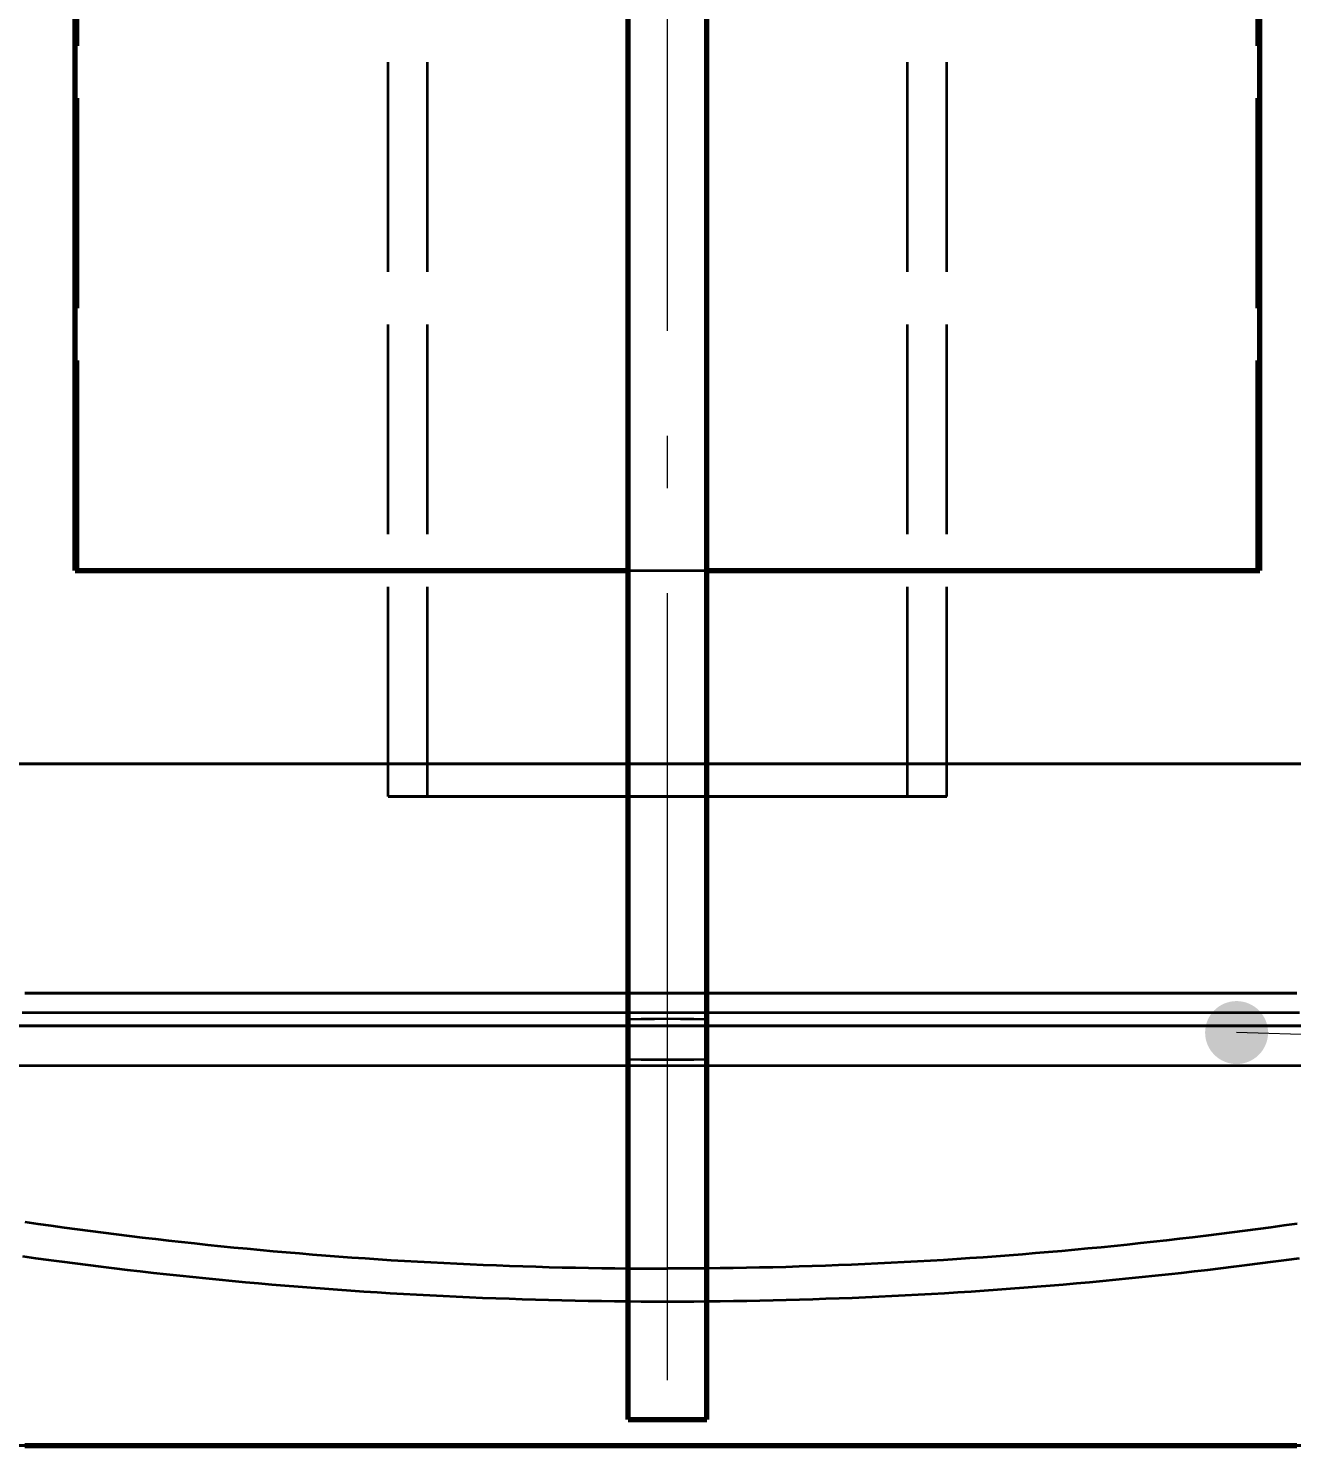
# Model space of a CAD drawing. Header units: millimetres. Extents: x 0 to 2382, y 0 to 420.
# Drawn here: x 148.59 to 172.67, y 173.36 to 200.38 of the extents above; entities that cross this region are included whole.
import ezdxf

# ---------------------------------------------------------------- set-up
doc = ezdxf.new("R2010")
doc.units = ezdxf.units.MM
doc.linetypes.add('IRAM-E-TRAZOS', pattern=[5, 4, -1])
doc.linetypes.add('IRAM-F-TRAZO-PUNTO', pattern=[20, 15, -2, 1, -2])
for name, color, linetype, lineweight in [('01-VISIBLE', 7, 'CONTINUOUS', 70), ('02-OCULTA', 4, 'IRAM-E-TRAZOS', 35), ('03-EJE', 1, 'IRAM-F-TRAZO-PUNTO', 18), ('04-COTA', 3, 'CONTINUOUS', 18), ('08-FINA', 5, 'CONTINUOUS', 18)]:
    doc.layers.add(name, color=color, linetype=linetype, lineweight=lineweight)
doc.styles.add('ISO3098', font='isocpeur.ttf')
doc.dimstyles.new('FLAMA-IRAM', dxfattribs={"dimtxt": 3.5, "dimasz": 3.5, "dimexe": 2, "dimexo": 1.5, "dimgap": 1, "dimtad": 1, "dimdec": 1, "dimtxsty": 'ISO3098', "dimblk": 'IRAM_FLECHA', "dimblk1": 'IRAM_FLECHA', "dimblk2": 'IRAM_FLECHA', "dimcen": 2.5, "dimclrd": 256, "dimclre": 256, "dimclrt": 256, "dimazin": 3, "dimtfac": 1, "dimtmove": 0, "dimatfit": 3, "dimlwd": 18, "dimlwe": 18})

# ---------------------------------------------------------------- blocks, each defined once
blk = doc.blocks.new('IRAM_FLECHA')
blk.add_solid([(0, 0), (-1, 0.125), (-1, -0.125)])

msp = doc.modelspace()

# ---------------------------------------------------------------- hatches: boundary and pattern name
at = {"layer": '08-FINA'}
h = msp.add_hatch(color=7, dxfattribs=at)
h.dxf.hatch_style = 1
edge = h.paths.add_edge_path()
edge.add_arc((171.62, 181.238), 0.6, 0, 360)

# ---------------------------------------------------------------- linework, layer by layer
at = {"layer": '01-VISIBLE'}
for p, q in [((160.02, 173.863), (160.02, 219.5)), ((161.52, 173.863), (161.52, 219.5)), ((149.478, 190.048), (149.478, 213.048)), ((172.062, 190.048), (172.062, 213.048)), ((160.02, 173.863), (161.52, 173.863))]:
    msp.add_line(p, q, dxfattribs=at)
for points in [[(149.478, 190.048), (149.729, 190.048), (149.98, 190.048), (150.231, 190.048), (150.482, 190.048), (150.733, 190.048), (150.984, 190.048), (151.235, 190.048), (151.486, 190.048), (151.737, 190.048), (151.988, 190.048), (152.239, 190.048), (152.49, 190.048), (152.741, 190.048), (152.992, 190.048), (153.243, 190.048), (153.494, 190.048), (153.745, 190.048), (153.996, 190.048), (154.247, 190.048), (154.498, 190.048), (154.749, 190.048), (155, 190.048), (155.251, 190.048), (155.502, 190.048), (155.753, 190.048), (156.004, 190.048), (156.255, 190.048), (156.506, 190.048), (156.757, 190.048), (157.008, 190.048), (157.259, 190.048), (157.51, 190.048), (157.761, 190.048), (158.012, 190.048), (158.263, 190.048), (158.514, 190.048), (158.765, 190.048), (159.016, 190.048), (159.267, 190.048), (159.518, 190.048), (159.769, 190.048), (160.02, 190.048)], [(161.52, 190.048), (161.771, 190.048), (162.022, 190.048), (162.273, 190.048), (162.524, 190.048), (162.775, 190.048), (163.026, 190.048), (163.277, 190.048), (163.528, 190.048), (163.779, 190.048), (164.03, 190.048), (164.281, 190.048), (164.532, 190.048), (164.783, 190.048), (165.034, 190.048), (165.285, 190.048), (165.536, 190.048), (165.787, 190.048), (166.038, 190.048), (166.289, 190.048), (166.54, 190.048), (166.791, 190.048), (167.042, 190.048), (167.293, 190.048), (167.544, 190.048), (167.795, 190.048), (168.046, 190.048), (168.297, 190.048), (168.548, 190.048), (168.799, 190.048), (169.05, 190.048), (169.301, 190.048), (169.552, 190.048), (169.803, 190.048), (170.054, 190.048), (170.305, 190.048), (170.556, 190.048), (170.807, 190.048), (171.058, 190.048), (171.309, 190.048), (171.56, 190.048), (171.811, 190.048), (172.062, 190.048)], [(148.52, 173.363), (148.77, 173.363), (149.02, 173.363), (149.27, 173.363), (149.52, 173.363), (149.77, 173.363), (150.02, 173.363), (150.27, 173.363), (150.52, 173.363), (150.77, 173.363), (151.02, 173.363), (151.27, 173.363), (151.52, 173.363), (151.77, 173.363), (152.02, 173.363), (152.27, 173.363), (152.52, 173.363), (152.77, 173.363), (153.02, 173.363), (153.27, 173.363), (153.52, 173.363), (153.77, 173.363), (154.02, 173.363), (154.27, 173.363), (154.52, 173.363), (154.77, 173.363), (155.02, 173.363), (155.27, 173.363), (155.52, 173.363), (155.77, 173.363), (156.02, 173.363), (156.27, 173.363), (156.52, 173.363), (156.77, 173.363), (157.02, 173.363), (157.27, 173.363), (157.52, 173.363), (157.77, 173.363), (158.02, 173.363), (158.27, 173.363), (158.52, 173.363), (158.77, 173.363), (159.02, 173.363), (159.27, 173.363), (159.52, 173.363), (159.77, 173.363), (160.02, 173.363), (160.27, 173.363), (160.52, 173.363), (160.77, 173.363), (161.02, 173.363), (161.27, 173.363), (161.52, 173.363), (161.77, 173.363), (162.02, 173.363), (162.27, 173.363), (162.52, 173.363), (162.77, 173.363), (163.02, 173.363), (163.27, 173.363), (163.52, 173.363), (163.77, 173.363), (164.02, 173.363), (164.27, 173.363), (164.52, 173.363), (164.77, 173.363), (165.02, 173.363), (165.27, 173.363), (165.52, 173.363), (165.77, 173.363), (166.02, 173.363), (166.27, 173.363), (166.52, 173.363), (166.77, 173.363), (167.02, 173.363), (167.27, 173.363), (167.52, 173.363), (167.77, 173.363), (168.02, 173.363), (168.27, 173.363), (168.52, 173.363), (168.77, 173.363), (169.02, 173.363), (169.27, 173.363), (169.52, 173.363), (169.77, 173.363), (170.02, 173.363), (170.27, 173.363), (170.52, 173.363), (170.77, 173.363), (171.02, 173.363), (171.27, 173.363), (171.52, 173.363), (171.77, 173.363), (172.02, 173.363), (172.27, 173.363), (172.52, 173.363), (172.77, 173.363)]]:
    msp.add_lwpolyline(points, dxfattribs=at)
at = {"layer": '02-OCULTA'}
for p, q in [((155.445, 185.738), (155.445, 324.713)), ((156.195, 185.738), (156.195, 324.713)), ((165.345, 185.738), (165.345, 324.713)), ((166.095, 185.738), (166.095, 324.713)), ((160.02, 181.496), (160.02, 301.044)), ((161.52, 181.496), (161.52, 301.044)), ((149.532, 190.048), (149.532, 213.048)), ((172.008, 190.048), (172.008, 213.048)), ((149.532, 190.048), (149.478, 190.048)), ((172.008, 190.048), (172.062, 190.048)), ((160.02, 173.863), (160.02, 180.73)), ((161.52, 173.863), (161.52, 180.73)), ((160.02, 173.863), (161.52, 173.863))]:
    msp.add_line(p, q, dxfattribs=at)
for points in [[(149.532, 190.048), (149.784, 190.048), (150.037, 190.048), (150.29, 190.048), (150.542, 190.048), (150.795, 190.048), (151.047, 190.048), (151.3, 190.048), (151.552, 190.048), (151.805, 190.048), (152.057, 190.048), (152.31, 190.048), (152.562, 190.048), (152.815, 190.048), (153.068, 190.048), (153.32, 190.048), (153.573, 190.048), (153.825, 190.048), (154.078, 190.048), (154.33, 190.048), (154.583, 190.048), (154.835, 190.048), (155.088, 190.048), (155.34, 190.048), (155.593, 190.048), (155.845, 190.048), (156.098, 190.048), (156.351, 190.048), (156.603, 190.048), (156.856, 190.048), (157.108, 190.048), (157.361, 190.048), (157.613, 190.048), (157.866, 190.048), (158.118, 190.048), (158.371, 190.048), (158.623, 190.048), (158.876, 190.048), (159.128, 190.048), (159.381, 190.048), (159.634, 190.048), (159.886, 190.048), (160.139, 190.048), (160.391, 190.048), (160.644, 190.048), (160.896, 190.048), (161.149, 190.048), (161.401, 190.048), (161.654, 190.048), (161.906, 190.048), (162.159, 190.048), (162.412, 190.048), (162.664, 190.048), (162.917, 190.048), (163.169, 190.048), (163.422, 190.048), (163.674, 190.048), (163.927, 190.048), (164.179, 190.048), (164.432, 190.048), (164.684, 190.048), (164.937, 190.048), (165.189, 190.048), (165.442, 190.048), (165.695, 190.048), (165.947, 190.048), (166.2, 190.048), (166.452, 190.048), (166.705, 190.048), (166.957, 190.048), (167.21, 190.048), (167.462, 190.048), (167.715, 190.048), (167.967, 190.048), (168.22, 190.048), (168.472, 190.048), (168.725, 190.048), (168.978, 190.048), (169.23, 190.048), (169.483, 190.048), (169.735, 190.048), (169.988, 190.048), (170.24, 190.048), (170.493, 190.048), (170.745, 190.048), (170.998, 190.048), (171.25, 190.048), (171.503, 190.048), (171.756, 190.048), (172.008, 190.048)], [(160.02, 190.048), (160.27, 190.048), (160.52, 190.048), (160.77, 190.048), (161.02, 190.048), (161.27, 190.048), (161.52, 190.048)], [(172.895, 186.363), (172.645, 186.363), (172.395, 186.363), (172.145, 186.363), (171.895, 186.363), (171.645, 186.363), (171.395, 186.363), (171.145, 186.363), (170.895, 186.363), (170.645, 186.363), (170.395, 186.363), (170.145, 186.363), (169.895, 186.363), (169.645, 186.363), (169.395, 186.363), (169.145, 186.363), (168.895, 186.363), (168.645, 186.363), (168.395, 186.363), (168.145, 186.363), (167.895, 186.363), (167.645, 186.363), (167.395, 186.363), (167.145, 186.363), (166.895, 186.363), (166.645, 186.363), (166.395, 186.363), (166.145, 186.363), (165.895, 186.363), (165.645, 186.363), (165.395, 186.363), (165.145, 186.363), (164.895, 186.363), (164.645, 186.363), (164.395, 186.363), (164.145, 186.363), (163.895, 186.363), (163.645, 186.363), (163.395, 186.363), (163.145, 186.363), (162.895, 186.363), (162.645, 186.363), (162.395, 186.363), (162.145, 186.363), (161.895, 186.363), (161.645, 186.363), (161.395, 186.363), (161.145, 186.363), (160.895, 186.363), (160.645, 186.363), (160.395, 186.363), (160.145, 186.363), (159.895, 186.363), (159.645, 186.363), (159.395, 186.363), (159.145, 186.363), (158.895, 186.363), (158.645, 186.363), (158.395, 186.363), (158.145, 186.363), (157.895, 186.363), (157.645, 186.363), (157.395, 186.363), (157.145, 186.363), (156.895, 186.363), (156.645, 186.363), (156.395, 186.363), (156.145, 186.363), (155.895, 186.363), (155.645, 186.363), (155.395, 186.363), (155.145, 186.363), (154.895, 186.363), (154.645, 186.363), (154.395, 186.363), (154.145, 186.363), (153.895, 186.363), (153.645, 186.363), (153.395, 186.363), (153.145, 186.363), (152.895, 186.363), (152.645, 186.363), (152.395, 186.363), (152.145, 186.363), (151.895, 186.363), (151.645, 186.363), (151.395, 186.363), (151.145, 186.363), (150.895, 186.363), (150.645, 186.363), (150.395, 186.363), (150.145, 186.363), (149.895, 186.363), (149.645, 186.363), (149.395, 186.363), (149.145, 186.363), (148.895, 186.363), (148.645, 186.363), (148.395, 186.363)], [(148.395, 186.363), (148.645, 186.363), (148.895, 186.363), (149.145, 186.363), (149.395, 186.363), (149.645, 186.363), (149.895, 186.363), (150.145, 186.363), (150.395, 186.363), (150.645, 186.363), (150.895, 186.363), (151.145, 186.363), (151.395, 186.363), (151.645, 186.363), (151.895, 186.363), (152.145, 186.363), (152.395, 186.363), (152.645, 186.363), (152.895, 186.363), (153.145, 186.363), (153.395, 186.363), (153.645, 186.363), (153.895, 186.363), (154.145, 186.363), (154.395, 186.363), (154.645, 186.363), (154.895, 186.363), (155.145, 186.363), (155.395, 186.363), (155.645, 186.363), (155.895, 186.363), (156.145, 186.363), (156.395, 186.363), (156.645, 186.363), (156.895, 186.363), (157.145, 186.363), (157.395, 186.363), (157.645, 186.363), (157.895, 186.363), (158.145, 186.363), (158.395, 186.363), (158.645, 186.363), (158.895, 186.363), (159.145, 186.363), (159.395, 186.363), (159.645, 186.363), (159.895, 186.363), (160.145, 186.363), (160.395, 186.363), (160.645, 186.363), (160.895, 186.363), (161.145, 186.363), (161.395, 186.363), (161.645, 186.363), (161.895, 186.363), (162.145, 186.363), (162.395, 186.363), (162.645, 186.363), (162.895, 186.363), (163.145, 186.363), (163.395, 186.363), (163.645, 186.363), (163.895, 186.363), (164.145, 186.363), (164.395, 186.363), (164.645, 186.363), (164.895, 186.363), (165.145, 186.363), (165.395, 186.363), (165.645, 186.363), (165.895, 186.363), (166.145, 186.363), (166.395, 186.363), (166.645, 186.363), (166.895, 186.363), (167.145, 186.363), (167.395, 186.363), (167.645, 186.363), (167.895, 186.363), (168.145, 186.363), (168.395, 186.363), (168.645, 186.363), (168.895, 186.363), (169.145, 186.363), (169.395, 186.363), (169.645, 186.363), (169.895, 186.363), (170.145, 186.363), (170.395, 186.363), (170.645, 186.363), (170.895, 186.363), (171.145, 186.363), (171.395, 186.363), (171.645, 186.363), (171.895, 186.363), (172.145, 186.363), (172.395, 186.363), (172.645, 186.363), (172.895, 186.363)], [(172.77, 186.363), (172.52, 186.363), (172.27, 186.363), (172.02, 186.363), (171.77, 186.363), (171.52, 186.363), (171.27, 186.363), (171.02, 186.363), (170.77, 186.363), (170.52, 186.363), (170.27, 186.363), (170.02, 186.363), (169.77, 186.363), (169.52, 186.363), (169.27, 186.363), (169.02, 186.363), (168.77, 186.363), (168.52, 186.363), (168.27, 186.363), (168.02, 186.363), (167.77, 186.363), (167.52, 186.363), (167.27, 186.363), (167.02, 186.363), (166.77, 186.363), (166.52, 186.363), (166.27, 186.363), (166.02, 186.363), (165.77, 186.363), (165.52, 186.363), (165.27, 186.363), (165.02, 186.363), (164.77, 186.363), (164.52, 186.363), (164.27, 186.363), (164.02, 186.363), (163.77, 186.363), (163.52, 186.363), (163.27, 186.363), (163.02, 186.363), (162.77, 186.363), (162.52, 186.363), (162.27, 186.363), (162.02, 186.363), (161.77, 186.363), (161.52, 186.363), (161.27, 186.363), (161.02, 186.363), (160.77, 186.363), (160.52, 186.363), (160.27, 186.363), (160.02, 186.363), (159.77, 186.363), (159.52, 186.363), (159.27, 186.363), (159.02, 186.363), (158.77, 186.363), (158.52, 186.363), (158.27, 186.363), (158.02, 186.363), (157.77, 186.363), (157.52, 186.363), (157.27, 186.363), (157.02, 186.363), (156.77, 186.363), (156.52, 186.363), (156.27, 186.363), (156.02, 186.363), (155.77, 186.363), (155.52, 186.363), (155.27, 186.363), (155.02, 186.363), (154.77, 186.363), (154.52, 186.363), (154.27, 186.363), (154.02, 186.363), (153.77, 186.363), (153.52, 186.363), (153.27, 186.363), (153.02, 186.363), (152.77, 186.363), (152.52, 186.363), (152.27, 186.363), (152.02, 186.363), (151.77, 186.363), (151.52, 186.363), (151.27, 186.363), (151.02, 186.363), (150.77, 186.363), (150.52, 186.363), (150.27, 186.363), (150.02, 186.363), (149.77, 186.363), (149.52, 186.363), (149.27, 186.363), (149.02, 186.363), (148.77, 186.363), (148.52, 186.363)], [(148.52, 186.363), (148.77, 186.363), (149.02, 186.363), (149.27, 186.363), (149.52, 186.363), (149.77, 186.363), (150.02, 186.363), (150.27, 186.363), (150.52, 186.363), (150.77, 186.363), (151.02, 186.363), (151.27, 186.363), (151.52, 186.363), (151.77, 186.363), (152.02, 186.363), (152.27, 186.363), (152.52, 186.363), (152.77, 186.363), (153.02, 186.363), (153.27, 186.363), (153.52, 186.363), (153.77, 186.363), (154.02, 186.363), (154.27, 186.363), (154.52, 186.363), (154.77, 186.363), (155.02, 186.363), (155.27, 186.363), (155.52, 186.363), (155.77, 186.363), (156.02, 186.363), (156.27, 186.363), (156.52, 186.363), (156.77, 186.363), (157.02, 186.363), (157.27, 186.363), (157.52, 186.363), (157.77, 186.363), (158.02, 186.363), (158.27, 186.363), (158.52, 186.363), (158.77, 186.363), (159.02, 186.363), (159.27, 186.363), (159.52, 186.363), (159.77, 186.363), (160.02, 186.363), (160.27, 186.363), (160.52, 186.363), (160.77, 186.363), (161.02, 186.363), (161.27, 186.363), (161.52, 186.363), (161.77, 186.363), (162.02, 186.363), (162.27, 186.363), (162.52, 186.363), (162.77, 186.363), (163.02, 186.363), (163.27, 186.363), (163.52, 186.363), (163.77, 186.363), (164.02, 186.363), (164.27, 186.363), (164.52, 186.363), (164.77, 186.363), (165.02, 186.363), (165.27, 186.363), (165.52, 186.363), (165.77, 186.363), (166.02, 186.363), (166.27, 186.363), (166.52, 186.363), (166.77, 186.363), (167.02, 186.363), (167.27, 186.363), (167.52, 186.363), (167.77, 186.363), (168.02, 186.363), (168.27, 186.363), (168.52, 186.363), (168.77, 186.363), (169.02, 186.363), (169.27, 186.363), (169.52, 186.363), (169.77, 186.363), (170.02, 186.363), (170.27, 186.363), (170.52, 186.363), (170.77, 186.363), (171.02, 186.363), (171.27, 186.363), (171.52, 186.363), (171.77, 186.363), (172.02, 186.363), (172.27, 186.363), (172.52, 186.363), (172.77, 186.363)], [(166.095, 185.738), (165.841, 185.738), (165.588, 185.738), (165.334, 185.738), (165.081, 185.738), (164.827, 185.738), (164.574, 185.738), (164.32, 185.738), (164.066, 185.738), (163.813, 185.738), (163.559, 185.738), (163.306, 185.738), (163.052, 185.738), (162.799, 185.738), (162.545, 185.738), (162.291, 185.738), (162.038, 185.738), (161.784, 185.738), (161.531, 185.738), (161.277, 185.738), (161.024, 185.738), (160.77, 185.738), (160.516, 185.738), (160.263, 185.738), (160.009, 185.738), (159.756, 185.738), (159.502, 185.738), (159.249, 185.738), (158.995, 185.738), (158.741, 185.738), (158.488, 185.738), (158.234, 185.738), (157.981, 185.738), (157.727, 185.738), (157.474, 185.738), (157.22, 185.738), (156.966, 185.738), (156.713, 185.738), (156.459, 185.738), (156.206, 185.738), (155.952, 185.738), (155.699, 185.738), (155.445, 185.738)], [(155.445, 185.738), (155.699, 185.738), (155.952, 185.738), (156.206, 185.738), (156.459, 185.738), (156.713, 185.738), (156.966, 185.738), (157.22, 185.738), (157.474, 185.738), (157.727, 185.738), (157.981, 185.738), (158.234, 185.738), (158.488, 185.738), (158.741, 185.738), (158.995, 185.738), (159.249, 185.738), (159.502, 185.738), (159.756, 185.738), (160.009, 185.738), (160.263, 185.738), (160.516, 185.738), (160.77, 185.738), (161.024, 185.738), (161.277, 185.738), (161.531, 185.738), (161.784, 185.738), (162.038, 185.738), (162.291, 185.738), (162.545, 185.738), (162.799, 185.738), (163.052, 185.738), (163.306, 185.738), (163.559, 185.738), (163.813, 185.738), (164.066, 185.738), (164.32, 185.738), (164.574, 185.738), (164.827, 185.738), (165.081, 185.738), (165.334, 185.738), (165.588, 185.738), (165.841, 185.738), (166.095, 185.738)], [(165.345, 185.738), (165.091, 185.738), (164.837, 185.738), (164.582, 185.738), (164.328, 185.738), (164.074, 185.738), (163.82, 185.738), (163.566, 185.738), (163.312, 185.738), (163.057, 185.738), (162.803, 185.738), (162.549, 185.738), (162.295, 185.738), (162.041, 185.738), (161.787, 185.738), (161.532, 185.738), (161.278, 185.738), (161.024, 185.738), (160.77, 185.738), (160.516, 185.738), (160.262, 185.738), (160.007, 185.738), (159.753, 185.738), (159.499, 185.738), (159.245, 185.738), (158.991, 185.738), (158.737, 185.738), (158.482, 185.738), (158.228, 185.738), (157.974, 185.738), (157.72, 185.738), (157.466, 185.738), (157.212, 185.738), (156.957, 185.738), (156.703, 185.738), (156.449, 185.738), (156.195, 185.738)], [(156.195, 185.738), (156.449, 185.738), (156.703, 185.738), (156.957, 185.738), (157.212, 185.738), (157.466, 185.738), (157.72, 185.738), (157.974, 185.738), (158.228, 185.738), (158.482, 185.738), (158.737, 185.738), (158.991, 185.738), (159.245, 185.738), (159.499, 185.738), (159.753, 185.738), (160.007, 185.738), (160.262, 185.738), (160.516, 185.738), (160.77, 185.738), (161.024, 185.738), (161.278, 185.738), (161.532, 185.738), (161.787, 185.738), (162.041, 185.738), (162.295, 185.738), (162.549, 185.738), (162.803, 185.738), (163.057, 185.738), (163.312, 185.738), (163.566, 185.738), (163.82, 185.738), (164.074, 185.738), (164.328, 185.738), (164.582, 185.738), (164.837, 185.738), (165.091, 185.738), (165.345, 185.738)], [(172.77, 181.988), (172.52, 181.988), (172.27, 181.988), (172.02, 181.988), (171.77, 181.988), (171.52, 181.988), (171.27, 181.988), (171.02, 181.988), (170.77, 181.988), (170.52, 181.988), (170.27, 181.988), (170.02, 181.988), (169.77, 181.988), (169.52, 181.988), (169.27, 181.988), (169.02, 181.988), (168.77, 181.988), (168.52, 181.988), (168.27, 181.988), (168.02, 181.988), (167.77, 181.988), (167.52, 181.988), (167.27, 181.988), (167.02, 181.988), (166.77, 181.988), (166.52, 181.988), (166.27, 181.988), (166.02, 181.988), (165.77, 181.988), (165.52, 181.988), (165.27, 181.988), (165.02, 181.988), (164.77, 181.988), (164.52, 181.988), (164.27, 181.988), (164.02, 181.988), (163.77, 181.988), (163.52, 181.988), (163.27, 181.988), (163.02, 181.988), (162.77, 181.988), (162.52, 181.988), (162.27, 181.988), (162.02, 181.988), (161.77, 181.988), (161.52, 181.988), (161.27, 181.988), (161.02, 181.988), (160.77, 181.988), (160.52, 181.988), (160.27, 181.988), (160.02, 181.988), (159.77, 181.988), (159.52, 181.988), (159.27, 181.988), (159.02, 181.988), (158.77, 181.988), (158.52, 181.988), (158.27, 181.988), (158.02, 181.988), (157.77, 181.988), (157.52, 181.988), (157.27, 181.988), (157.02, 181.988), (156.77, 181.988), (156.52, 181.988), (156.27, 181.988), (156.02, 181.988), (155.77, 181.988), (155.52, 181.988), (155.27, 181.988), (155.02, 181.988), (154.77, 181.988), (154.52, 181.988), (154.27, 181.988), (154.02, 181.988), (153.77, 181.988), (153.52, 181.988), (153.27, 181.988), (153.02, 181.988), (152.77, 181.988), (152.52, 181.988), (152.27, 181.988), (152.02, 181.988), (151.77, 181.988), (151.52, 181.988), (151.27, 181.988), (151.02, 181.988), (150.77, 181.988), (150.52, 181.988), (150.27, 181.988), (150.02, 181.988), (149.77, 181.988), (149.52, 181.988), (149.27, 181.988), (149.02, 181.988), (148.77, 181.988), (148.52, 181.988)], [(148.52, 181.988), (148.77, 181.988), (149.02, 181.988), (149.27, 181.988), (149.52, 181.988), (149.77, 181.988), (150.02, 181.988), (150.27, 181.988), (150.52, 181.988), (150.77, 181.988), (151.02, 181.988), (151.27, 181.988), (151.52, 181.988), (151.77, 181.988), (152.02, 181.988), (152.27, 181.988), (152.52, 181.988), (152.77, 181.988), (153.02, 181.988), (153.27, 181.988), (153.52, 181.988), (153.77, 181.988), (154.02, 181.988), (154.27, 181.988), (154.52, 181.988), (154.77, 181.988), (155.02, 181.988), (155.27, 181.988), (155.52, 181.988), (155.77, 181.988), (156.02, 181.988), (156.27, 181.988), (156.52, 181.988), (156.77, 181.988), (157.02, 181.988), (157.27, 181.988), (157.52, 181.988), (157.77, 181.988), (158.02, 181.988), (158.27, 181.988), (158.52, 181.988), (158.77, 181.988), (159.02, 181.988), (159.27, 181.988), (159.52, 181.988), (159.77, 181.988), (160.02, 181.988), (160.27, 181.988), (160.52, 181.988), (160.77, 181.988), (161.02, 181.988), (161.27, 181.988), (161.52, 181.988), (161.77, 181.988), (162.02, 181.988), (162.27, 181.988), (162.52, 181.988), (162.77, 181.988), (163.02, 181.988), (163.27, 181.988), (163.52, 181.988), (163.77, 181.988), (164.02, 181.988), (164.27, 181.988), (164.52, 181.988), (164.77, 181.988), (165.02, 181.988), (165.27, 181.988), (165.52, 181.988), (165.77, 181.988), (166.02, 181.988), (166.27, 181.988), (166.52, 181.988), (166.77, 181.988), (167.02, 181.988), (167.27, 181.988), (167.52, 181.988), (167.77, 181.988), (168.02, 181.988), (168.27, 181.988), (168.52, 181.988), (168.77, 181.988), (169.02, 181.988), (169.27, 181.988), (169.52, 181.988), (169.77, 181.988), (170.02, 181.988), (170.27, 181.988), (170.52, 181.988), (170.77, 181.988), (171.02, 181.988), (171.27, 181.988), (171.52, 181.988), (171.77, 181.988), (172.02, 181.988), (172.27, 181.988), (172.52, 181.988), (172.77, 181.988)], [(172.82, 181.613), (172.569, 181.613), (172.318, 181.613), (172.066, 181.613), (171.815, 181.613), (171.564, 181.613), (171.313, 181.613), (171.062, 181.613), (170.811, 181.613), (170.56, 181.613), (170.309, 181.613), (170.058, 181.613), (169.807, 181.613), (169.556, 181.613), (169.305, 181.613), (169.054, 181.613), (168.803, 181.613), (168.552, 181.613), (168.301, 181.613), (168.05, 181.613), (167.799, 181.613), (167.548, 181.613), (167.297, 181.613), (167.046, 181.613), (166.795, 181.613), (166.544, 181.613), (166.293, 181.613), (166.042, 181.613), (165.791, 181.613), (165.54, 181.613), (165.289, 181.613), (165.038, 181.613), (164.787, 181.613), (164.535, 181.613), (164.284, 181.613), (164.033, 181.613), (163.782, 181.613), (163.531, 181.613), (163.28, 181.613), (163.029, 181.613), (162.778, 181.613), (162.527, 181.613), (162.276, 181.613), (162.025, 181.613), (161.774, 181.613), (161.523, 181.613), (161.272, 181.613), (161.021, 181.613), (160.77, 181.613), (160.519, 181.613), (160.268, 181.613), (160.017, 181.613), (159.766, 181.613), (159.515, 181.613), (159.264, 181.613), (159.013, 181.613), (158.762, 181.613), (158.511, 181.613), (158.26, 181.613), (158.009, 181.613), (157.758, 181.613), (157.507, 181.613), (157.256, 181.613), (157.005, 181.613), (156.753, 181.613), (156.502, 181.613), (156.251, 181.613), (156, 181.613), (155.749, 181.613), (155.498, 181.613), (155.247, 181.613), (154.996, 181.613), (154.745, 181.613), (154.494, 181.613), (154.243, 181.613), (153.992, 181.613), (153.741, 181.613), (153.49, 181.613), (153.239, 181.613), (152.988, 181.613), (152.737, 181.613), (152.486, 181.613), (152.235, 181.613), (151.984, 181.613), (151.733, 181.613), (151.482, 181.613), (151.231, 181.613), (150.98, 181.613), (150.729, 181.613), (150.478, 181.613), (150.227, 181.613), (149.976, 181.613), (149.725, 181.613), (149.474, 181.613), (149.222, 181.613), (148.971, 181.613), (148.72, 181.613), (148.469, 181.613)], [(172.82, 181.613), (172.569, 181.613), (172.318, 181.613), (172.066, 181.613), (171.815, 181.613), (171.564, 181.613), (171.313, 181.613), (171.062, 181.613), (170.811, 181.613), (170.56, 181.613), (170.309, 181.613), (170.058, 181.613), (169.807, 181.613), (169.556, 181.613), (169.305, 181.613), (169.054, 181.613), (168.803, 181.613), (168.552, 181.613), (168.301, 181.613), (168.05, 181.613), (167.799, 181.613), (167.548, 181.613), (167.297, 181.613), (167.046, 181.613), (166.795, 181.613), (166.544, 181.613), (166.293, 181.613), (166.042, 181.613), (165.791, 181.613), (165.54, 181.613), (165.289, 181.613), (165.038, 181.613), (164.787, 181.613), (164.535, 181.613), (164.284, 181.613), (164.033, 181.613), (163.782, 181.613), (163.531, 181.613), (163.28, 181.613), (163.029, 181.613), (162.778, 181.613), (162.527, 181.613), (162.276, 181.613), (162.025, 181.613), (161.774, 181.613), (161.523, 181.613), (161.272, 181.613), (161.021, 181.613), (160.77, 181.613), (160.519, 181.613), (160.268, 181.613), (160.017, 181.613), (159.766, 181.613), (159.515, 181.613), (159.264, 181.613), (159.013, 181.613), (158.762, 181.613), (158.511, 181.613), (158.26, 181.613), (158.009, 181.613), (157.758, 181.613), (157.507, 181.613), (157.256, 181.613), (157.005, 181.613), (156.753, 181.613), (156.502, 181.613), (156.251, 181.613), (156, 181.613), (155.749, 181.613), (155.498, 181.613), (155.247, 181.613), (154.996, 181.613), (154.745, 181.613), (154.494, 181.613), (154.243, 181.613), (153.992, 181.613), (153.741, 181.613), (153.49, 181.613), (153.239, 181.613), (152.988, 181.613), (152.737, 181.613), (152.486, 181.613), (152.235, 181.613), (151.984, 181.613), (151.733, 181.613), (151.482, 181.613), (151.231, 181.613), (150.98, 181.613), (150.729, 181.613), (150.478, 181.613), (150.227, 181.613), (149.976, 181.613), (149.725, 181.613), (149.474, 181.613), (149.222, 181.613), (148.971, 181.613), (148.72, 181.613), (148.469, 181.613)], [(172.895, 181.363), (172.645, 181.363), (172.395, 181.363), (172.145, 181.363), (171.895, 181.363), (171.645, 181.363), (171.395, 181.363), (171.145, 181.363), (170.895, 181.363), (170.645, 181.363), (170.395, 181.363), (170.145, 181.363), (169.895, 181.363), (169.645, 181.363), (169.395, 181.363), (169.145, 181.363), (168.895, 181.363), (168.645, 181.363), (168.395, 181.363), (168.145, 181.363), (167.895, 181.363), (167.645, 181.363), (167.395, 181.363), (167.145, 181.363), (166.895, 181.363), (166.645, 181.363), (166.395, 181.363), (166.145, 181.363), (165.895, 181.363), (165.645, 181.363), (165.395, 181.363), (165.145, 181.363), (164.895, 181.363), (164.645, 181.363), (164.395, 181.363), (164.145, 181.363), (163.895, 181.363), (163.645, 181.363), (163.395, 181.363), (163.145, 181.363), (162.895, 181.363), (162.645, 181.363), (162.395, 181.363), (162.145, 181.363), (161.895, 181.363), (161.645, 181.363), (161.395, 181.363), (161.145, 181.363), (160.895, 181.363), (160.645, 181.363), (160.395, 181.363), (160.145, 181.363), (159.895, 181.363), (159.645, 181.363), (159.395, 181.363), (159.145, 181.363), (158.895, 181.363), (158.645, 181.363), (158.395, 181.363), (158.145, 181.363), (157.895, 181.363), (157.645, 181.363), (157.395, 181.363), (157.145, 181.363), (156.895, 181.363), (156.645, 181.363), (156.395, 181.363), (156.145, 181.363), (155.895, 181.363), (155.645, 181.363), (155.395, 181.363), (155.145, 181.363), (154.895, 181.363), (154.645, 181.363), (154.395, 181.363), (154.145, 181.363), (153.895, 181.363), (153.645, 181.363), (153.395, 181.363), (153.145, 181.363), (152.895, 181.363), (152.645, 181.363), (152.395, 181.363), (152.145, 181.363), (151.895, 181.363), (151.645, 181.363), (151.395, 181.363), (151.145, 181.363), (150.895, 181.363), (150.645, 181.363), (150.395, 181.363), (150.145, 181.363), (149.895, 181.363), (149.645, 181.363), (149.395, 181.363), (149.145, 181.363), (148.895, 181.363), (148.645, 181.363), (148.395, 181.363)], [(148.395, 181.363), (148.645, 181.363), (148.895, 181.363), (149.145, 181.363), (149.395, 181.363), (149.645, 181.363), (149.895, 181.363), (150.145, 181.363), (150.395, 181.363), (150.645, 181.363), (150.895, 181.363), (151.145, 181.363), (151.395, 181.363), (151.645, 181.363), (151.895, 181.363), (152.145, 181.363), (152.395, 181.363), (152.645, 181.363), (152.895, 181.363), (153.145, 181.363), (153.395, 181.363), (153.645, 181.363), (153.895, 181.363), (154.145, 181.363), (154.395, 181.363), (154.645, 181.363), (154.895, 181.363), (155.145, 181.363), (155.395, 181.363), (155.645, 181.363), (155.895, 181.363), (156.145, 181.363), (156.395, 181.363), (156.645, 181.363), (156.895, 181.363), (157.145, 181.363), (157.395, 181.363), (157.645, 181.363), (157.895, 181.363), (158.145, 181.363), (158.395, 181.363), (158.645, 181.363), (158.895, 181.363), (159.145, 181.363), (159.395, 181.363), (159.645, 181.363), (159.895, 181.363), (160.145, 181.363), (160.395, 181.363), (160.645, 181.363), (160.895, 181.363), (161.145, 181.363), (161.395, 181.363), (161.645, 181.363), (161.895, 181.363), (162.145, 181.363), (162.395, 181.363), (162.645, 181.363), (162.895, 181.363), (163.145, 181.363), (163.395, 181.363), (163.645, 181.363), (163.895, 181.363), (164.145, 181.363), (164.395, 181.363), (164.645, 181.363), (164.895, 181.363), (165.145, 181.363), (165.395, 181.363), (165.645, 181.363), (165.895, 181.363), (166.145, 181.363), (166.395, 181.363), (166.645, 181.363), (166.895, 181.363), (167.145, 181.363), (167.395, 181.363), (167.645, 181.363), (167.895, 181.363), (168.145, 181.363), (168.395, 181.363), (168.645, 181.363), (168.895, 181.363), (169.145, 181.363), (169.395, 181.363), (169.645, 181.363), (169.895, 181.363), (170.145, 181.363), (170.395, 181.363), (170.645, 181.363), (170.895, 181.363), (171.145, 181.363), (171.395, 181.363), (171.645, 181.363), (171.895, 181.363), (172.145, 181.363), (172.395, 181.363), (172.645, 181.363), (172.895, 181.363)], [(160.02, 181.496), (160.27, 181.5), (160.52, 181.502), (160.77, 181.503), (161.02, 181.502), (161.27, 181.5), (161.52, 181.496)], [(160.02, 181.113), (160.02, 181.177), (160.02, 181.24), (160.02, 181.304), (160.02, 181.368), (160.02, 181.432), (160.02, 181.496)], [(161.52, 181.113), (161.52, 181.177), (161.52, 181.24), (161.52, 181.304), (161.52, 181.368), (161.52, 181.432), (161.52, 181.496)], [(160.02, 180.73), (160.02, 180.794), (160.02, 180.858), (160.02, 180.921), (160.02, 180.985), (160.02, 181.049), (160.02, 181.113)], [(161.52, 180.73), (161.52, 180.794), (161.52, 180.858), (161.52, 180.921), (161.52, 180.985), (161.52, 181.049), (161.52, 181.113)], [(148.395, 180.613), (148.645, 180.613), (148.895, 180.613), (149.145, 180.613), (149.395, 180.613), (149.645, 180.613), (149.895, 180.613), (150.145, 180.613), (150.395, 180.613), (150.645, 180.613), (150.895, 180.613), (151.145, 180.613), (151.395, 180.613), (151.645, 180.613), (151.895, 180.613), (152.145, 180.613), (152.395, 180.613), (152.645, 180.613), (152.895, 180.613), (153.145, 180.613), (153.395, 180.613), (153.645, 180.613), (153.895, 180.613), (154.145, 180.613), (154.395, 180.613), (154.645, 180.613), (154.895, 180.613), (155.145, 180.613), (155.395, 180.613), (155.645, 180.613), (155.895, 180.613), (156.145, 180.613), (156.395, 180.613), (156.645, 180.613), (156.895, 180.613), (157.145, 180.613), (157.395, 180.613), (157.645, 180.613), (157.895, 180.613), (158.145, 180.613), (158.395, 180.613), (158.645, 180.613), (158.895, 180.613), (159.145, 180.613), (159.395, 180.613), (159.645, 180.613), (159.895, 180.613), (160.145, 180.613), (160.395, 180.613), (160.645, 180.613), (160.895, 180.613), (161.145, 180.613), (161.395, 180.613), (161.645, 180.613), (161.895, 180.613), (162.145, 180.613), (162.395, 180.613), (162.645, 180.613), (162.895, 180.613), (163.145, 180.613), (163.395, 180.613), (163.645, 180.613), (163.895, 180.613), (164.145, 180.613), (164.395, 180.613), (164.645, 180.613), (164.895, 180.613), (165.145, 180.613), (165.395, 180.613), (165.645, 180.613), (165.895, 180.613), (166.145, 180.613), (166.395, 180.613), (166.645, 180.613), (166.895, 180.613), (167.145, 180.613), (167.395, 180.613), (167.645, 180.613), (167.895, 180.613), (168.145, 180.613), (168.395, 180.613), (168.645, 180.613), (168.895, 180.613), (169.145, 180.613), (169.395, 180.613), (169.645, 180.613), (169.895, 180.613), (170.145, 180.613), (170.395, 180.613), (170.645, 180.613), (170.895, 180.613), (171.145, 180.613), (171.395, 180.613), (171.645, 180.613), (171.895, 180.613), (172.145, 180.613), (172.395, 180.613), (172.645, 180.613), (172.895, 180.613)], [(148.395, 180.613), (148.645, 180.613), (148.895, 180.613), (149.145, 180.613), (149.395, 180.613), (149.645, 180.613), (149.895, 180.613), (150.145, 180.613), (150.395, 180.613), (150.645, 180.613), (150.895, 180.613), (151.145, 180.613), (151.395, 180.613), (151.645, 180.613), (151.895, 180.613), (152.145, 180.613), (152.395, 180.613), (152.645, 180.613), (152.895, 180.613), (153.145, 180.613), (153.395, 180.613), (153.645, 180.613), (153.895, 180.613), (154.145, 180.613), (154.395, 180.613), (154.645, 180.613), (154.895, 180.613), (155.145, 180.613), (155.395, 180.613), (155.645, 180.613), (155.895, 180.613), (156.145, 180.613), (156.395, 180.613), (156.645, 180.613), (156.895, 180.613), (157.145, 180.613), (157.395, 180.613), (157.645, 180.613), (157.895, 180.613), (158.145, 180.613), (158.395, 180.613), (158.645, 180.613), (158.895, 180.613), (159.145, 180.613), (159.395, 180.613), (159.645, 180.613), (159.895, 180.613), (160.145, 180.613), (160.395, 180.613), (160.645, 180.613), (160.895, 180.613), (161.145, 180.613), (161.395, 180.613), (161.645, 180.613), (161.895, 180.613), (162.145, 180.613), (162.395, 180.613), (162.645, 180.613), (162.895, 180.613), (163.145, 180.613), (163.395, 180.613), (163.645, 180.613), (163.895, 180.613), (164.145, 180.613), (164.395, 180.613), (164.645, 180.613), (164.895, 180.613), (165.145, 180.613), (165.395, 180.613), (165.645, 180.613), (165.895, 180.613), (166.145, 180.613), (166.395, 180.613), (166.645, 180.613), (166.895, 180.613), (167.145, 180.613), (167.395, 180.613), (167.645, 180.613), (167.895, 180.613), (168.145, 180.613), (168.395, 180.613), (168.645, 180.613), (168.895, 180.613), (169.145, 180.613), (169.395, 180.613), (169.645, 180.613), (169.895, 180.613), (170.145, 180.613), (170.395, 180.613), (170.645, 180.613), (170.895, 180.613), (171.145, 180.613), (171.395, 180.613), (171.645, 180.613), (171.895, 180.613), (172.145, 180.613), (172.395, 180.613), (172.645, 180.613), (172.895, 180.613)], [(160.02, 180.73), (160.27, 180.726), (160.52, 180.723), (160.77, 180.722), (161.02, 180.723), (161.27, 180.726), (161.52, 180.73)], [(148.52, 177.628), (148.768, 177.592), (149.017, 177.557), (149.265, 177.523), (149.514, 177.489), (149.762, 177.457), (150.011, 177.424), (150.26, 177.393), (150.509, 177.362), (150.758, 177.332), (151.007, 177.303), (151.257, 177.275), (151.506, 177.247), (151.755, 177.22), (152.005, 177.194), (152.255, 177.168), (152.504, 177.143), (152.754, 177.119), (153.004, 177.096), (153.254, 177.073), (153.503, 177.051), (153.753, 177.03), (154.003, 177.009), (154.254, 176.99), (154.504, 176.971), (154.754, 176.952), (155.004, 176.935), (155.255, 176.918), (155.505, 176.902), (155.755, 176.887), (156.006, 176.872), (156.256, 176.859), (156.507, 176.846), (156.757, 176.833), (157.008, 176.822), (157.259, 176.811), (157.509, 176.801), (157.76, 176.792), (158.011, 176.783), (158.262, 176.775), (158.512, 176.768), (158.763, 176.762), (159.014, 176.756), (159.265, 176.751), (159.516, 176.747), (159.766, 176.744), (160.017, 176.741), (160.268, 176.739), (160.519, 176.738), (160.77, 176.738)], [(172.772, 177.592), (172.523, 177.557), (172.275, 177.523), (172.026, 177.489), (171.778, 177.457), (171.529, 177.424), (171.28, 177.393), (171.031, 177.362), (170.782, 177.332), (170.533, 177.303), (170.283, 177.275), (170.034, 177.247), (169.785, 177.22), (169.535, 177.194), (169.285, 177.168), (169.036, 177.143), (168.786, 177.119), (168.536, 177.096), (168.286, 177.073), (168.037, 177.051), (167.787, 177.03), (167.537, 177.009), (167.286, 176.99), (167.036, 176.971), (166.786, 176.952), (166.536, 176.935), (166.285, 176.918), (166.035, 176.902), (165.785, 176.887), (165.534, 176.872), (165.284, 176.859), (165.033, 176.846), (164.783, 176.833), (164.532, 176.822), (164.281, 176.811), (164.031, 176.801), (163.78, 176.792), (163.529, 176.783), (163.278, 176.775), (163.028, 176.768), (162.777, 176.762), (162.526, 176.756), (162.275, 176.751), (162.024, 176.747), (161.774, 176.744), (161.523, 176.741), (161.272, 176.739), (161.021, 176.738), (160.77, 176.738)], [(148.473, 176.973), (148.722, 176.939), (148.971, 176.905), (149.221, 176.872), (149.471, 176.839), (149.721, 176.808), (149.97, 176.776), (150.22, 176.746), (150.47, 176.716), (150.72, 176.687), (150.971, 176.659), (151.221, 176.632), (151.471, 176.605), (151.722, 176.579), (151.972, 176.553), (152.223, 176.528), (152.473, 176.504), (152.724, 176.481), (152.975, 176.459), (153.226, 176.437), (153.477, 176.415), (153.728, 176.395), (153.979, 176.375), (154.23, 176.356), (154.481, 176.338), (154.732, 176.32), (154.983, 176.303), (155.234, 176.287), (155.486, 176.272), (155.737, 176.257), (155.988, 176.243), (156.24, 176.23), (156.491, 176.217), (156.743, 176.205), (156.994, 176.194), (157.246, 176.183), (157.498, 176.174), (157.749, 176.165), (158.001, 176.156), (158.252, 176.149), (158.504, 176.142), (158.756, 176.136), (159.008, 176.13), (159.259, 176.126), (159.511, 176.122), (159.763, 176.119), (160.015, 176.116), (160.266, 176.114), (160.518, 176.113), (160.77, 176.113)], [(160.77, 176.113), (161.022, 176.113), (161.274, 176.114), (161.525, 176.116), (161.777, 176.119), (162.029, 176.122), (162.281, 176.126), (162.532, 176.13), (162.784, 176.136), (163.036, 176.142), (163.288, 176.149), (163.539, 176.156), (163.791, 176.165), (164.042, 176.174), (164.294, 176.183), (164.546, 176.194), (164.797, 176.205), (165.049, 176.217), (165.3, 176.23), (165.552, 176.243), (165.803, 176.257), (166.054, 176.272), (166.306, 176.287), (166.557, 176.303), (166.808, 176.32), (167.059, 176.338), (167.31, 176.356), (167.561, 176.375), (167.812, 176.395), (168.063, 176.415), (168.314, 176.437), (168.565, 176.459), (168.816, 176.481), (169.067, 176.504), (169.317, 176.528), (169.568, 176.553), (169.818, 176.579), (170.069, 176.605), (170.319, 176.632), (170.569, 176.659), (170.82, 176.687), (171.07, 176.716), (171.32, 176.746), (171.57, 176.776), (171.819, 176.808), (172.069, 176.839), (172.319, 176.872), (172.569, 176.905), (172.818, 176.939)], [(172.895, 173.363), (172.645, 173.363), (172.395, 173.363), (172.145, 173.363), (171.895, 173.363), (171.645, 173.363), (171.395, 173.363), (171.145, 173.363), (170.895, 173.363), (170.645, 173.363), (170.395, 173.363), (170.145, 173.363), (169.895, 173.363), (169.645, 173.363), (169.395, 173.363), (169.145, 173.363), (168.895, 173.363), (168.645, 173.363), (168.395, 173.363), (168.145, 173.363), (167.895, 173.363), (167.645, 173.363), (167.395, 173.363), (167.145, 173.363), (166.895, 173.363), (166.645, 173.363), (166.395, 173.363), (166.145, 173.363), (165.895, 173.363), (165.645, 173.363), (165.395, 173.363), (165.145, 173.363), (164.895, 173.363), (164.645, 173.363), (164.395, 173.363), (164.145, 173.363), (163.895, 173.363), (163.645, 173.363), (163.395, 173.363), (163.145, 173.363), (162.895, 173.363), (162.645, 173.363), (162.395, 173.363), (162.145, 173.363), (161.895, 173.363), (161.645, 173.363), (161.395, 173.363), (161.145, 173.363), (160.895, 173.363), (160.645, 173.363), (160.395, 173.363), (160.145, 173.363), (159.895, 173.363), (159.645, 173.363), (159.395, 173.363), (159.145, 173.363), (158.895, 173.363), (158.645, 173.363), (158.395, 173.363), (158.145, 173.363), (157.895, 173.363), (157.645, 173.363), (157.395, 173.363), (157.145, 173.363), (156.895, 173.363), (156.645, 173.363), (156.395, 173.363), (156.145, 173.363), (155.895, 173.363), (155.645, 173.363), (155.395, 173.363), (155.145, 173.363), (154.895, 173.363), (154.645, 173.363), (154.395, 173.363), (154.145, 173.363), (153.895, 173.363), (153.645, 173.363), (153.395, 173.363), (153.145, 173.363), (152.895, 173.363), (152.645, 173.363), (152.395, 173.363), (152.145, 173.363), (151.895, 173.363), (151.645, 173.363), (151.395, 173.363), (151.145, 173.363), (150.895, 173.363), (150.645, 173.363), (150.395, 173.363), (150.145, 173.363), (149.895, 173.363), (149.645, 173.363), (149.395, 173.363), (149.145, 173.363), (148.895, 173.363), (148.645, 173.363), (148.395, 173.363)], [(148.395, 173.363), (148.645, 173.363), (148.895, 173.363), (149.145, 173.363), (149.395, 173.363), (149.645, 173.363), (149.895, 173.363), (150.145, 173.363), (150.395, 173.363), (150.645, 173.363), (150.895, 173.363), (151.145, 173.363), (151.395, 173.363), (151.645, 173.363), (151.895, 173.363), (152.145, 173.363), (152.395, 173.363), (152.645, 173.363), (152.895, 173.363), (153.145, 173.363), (153.395, 173.363), (153.645, 173.363), (153.895, 173.363), (154.145, 173.363), (154.395, 173.363), (154.645, 173.363), (154.895, 173.363), (155.145, 173.363), (155.395, 173.363), (155.645, 173.363), (155.895, 173.363), (156.145, 173.363), (156.395, 173.363), (156.645, 173.363), (156.895, 173.363), (157.145, 173.363), (157.395, 173.363), (157.645, 173.363), (157.895, 173.363), (158.145, 173.363), (158.395, 173.363), (158.645, 173.363), (158.895, 173.363), (159.145, 173.363), (159.395, 173.363), (159.645, 173.363), (159.895, 173.363), (160.145, 173.363), (160.395, 173.363), (160.645, 173.363), (160.895, 173.363), (161.145, 173.363), (161.395, 173.363), (161.645, 173.363), (161.895, 173.363), (162.145, 173.363), (162.395, 173.363), (162.645, 173.363), (162.895, 173.363), (163.145, 173.363), (163.395, 173.363), (163.645, 173.363), (163.895, 173.363), (164.145, 173.363), (164.395, 173.363), (164.645, 173.363), (164.895, 173.363), (165.145, 173.363), (165.395, 173.363), (165.645, 173.363), (165.895, 173.363), (166.145, 173.363), (166.395, 173.363), (166.645, 173.363), (166.895, 173.363), (167.145, 173.363), (167.395, 173.363), (167.645, 173.363), (167.895, 173.363), (168.145, 173.363), (168.395, 173.363), (168.645, 173.363), (168.895, 173.363), (169.145, 173.363), (169.395, 173.363), (169.645, 173.363), (169.895, 173.363), (170.145, 173.363), (170.395, 173.363), (170.645, 173.363), (170.895, 173.363), (171.145, 173.363), (171.395, 173.363), (171.645, 173.363), (171.895, 173.363), (172.145, 173.363), (172.395, 173.363), (172.645, 173.363), (172.895, 173.363)], [(172.77, 173.363), (172.52, 173.363), (172.27, 173.363), (172.02, 173.363), (171.77, 173.363), (171.52, 173.363), (171.27, 173.363), (171.02, 173.363), (170.77, 173.363), (170.52, 173.363), (170.27, 173.363), (170.02, 173.363), (169.77, 173.363), (169.52, 173.363), (169.27, 173.363), (169.02, 173.363), (168.77, 173.363), (168.52, 173.363), (168.27, 173.363), (168.02, 173.363), (167.77, 173.363), (167.52, 173.363), (167.27, 173.363), (167.02, 173.363), (166.77, 173.363), (166.52, 173.363), (166.27, 173.363), (166.02, 173.363), (165.77, 173.363), (165.52, 173.363), (165.27, 173.363), (165.02, 173.363), (164.77, 173.363), (164.52, 173.363), (164.27, 173.363), (164.02, 173.363), (163.77, 173.363), (163.52, 173.363), (163.27, 173.363), (163.02, 173.363), (162.77, 173.363), (162.52, 173.363), (162.27, 173.363), (162.02, 173.363), (161.77, 173.363), (161.52, 173.363), (161.27, 173.363), (161.02, 173.363), (160.77, 173.363), (160.52, 173.363), (160.27, 173.363), (160.02, 173.363), (159.77, 173.363), (159.52, 173.363), (159.27, 173.363), (159.02, 173.363), (158.77, 173.363), (158.52, 173.363), (158.27, 173.363), (158.02, 173.363), (157.77, 173.363), (157.52, 173.363), (157.27, 173.363), (157.02, 173.363), (156.77, 173.363), (156.52, 173.363), (156.27, 173.363), (156.02, 173.363), (155.77, 173.363), (155.52, 173.363), (155.27, 173.363), (155.02, 173.363), (154.77, 173.363), (154.52, 173.363), (154.27, 173.363), (154.02, 173.363), (153.77, 173.363), (153.52, 173.363), (153.27, 173.363), (153.02, 173.363), (152.77, 173.363), (152.52, 173.363), (152.27, 173.363), (152.02, 173.363), (151.77, 173.363), (151.52, 173.363), (151.27, 173.363), (151.02, 173.363), (150.77, 173.363), (150.52, 173.363), (150.27, 173.363), (150.02, 173.363), (149.77, 173.363), (149.52, 173.363), (149.27, 173.363), (149.02, 173.363), (148.77, 173.363), (148.52, 173.363)]]:
    msp.add_lwpolyline(points, dxfattribs=at)
at = {"layer": '03-EJE'}
msp.add_line((160.77, 174.613), (160.77, 354.218), dxfattribs=at)
at = {"layer": '08-FINA'}
msp.add_line((229.407, 179.484), (171.62, 181.238), dxfattribs=at)

# ---------------------------------------------------------------- dimensions: what is measured, and where the dimension line sits
at = {"layer": '04-COTA'}
msp.add_linear_dim(base=(103.795, 173.363), p1=(129.77, 173.363), p2=(157.77, 330.113), angle=90, dimstyle='FLAMA-IRAM', override={"dimlfac": 2}, dxfattribs=at).render()

doc.saveas('drawing.dxf')
